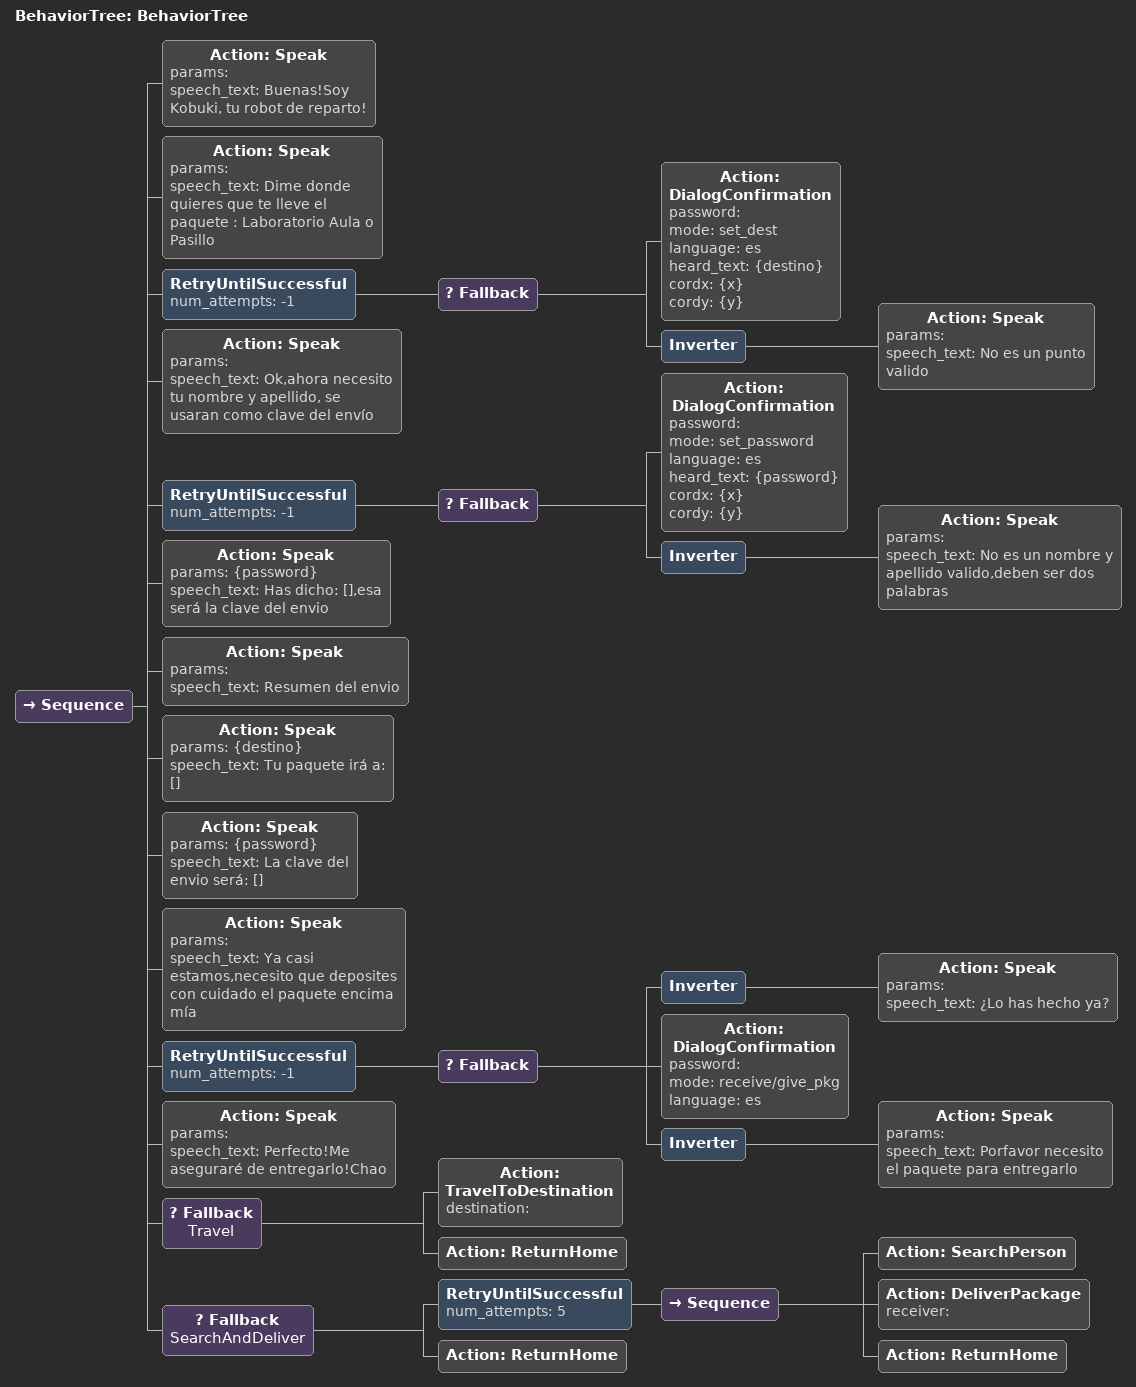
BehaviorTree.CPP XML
<?xml version="1.0"?>
<root main_tree_to_execute="BehaviorTree">
    <BehaviorTree ID="BehaviorTree">
        <Sequence>
            <Action ID="Speak" params="" speech_text="Buenas!Soy Kobuki, tu robot de reparto!"/>
            <Action ID="Speak" params="" speech_text="Dime donde quieres que te lleve el paquete : Laboratorio Aula o Pasillo"/>
            <RetryUntilSuccessful num_attempts="-1">
                <Fallback>
                    <Action ID="DialogConfirmation" password="" mode="set_dest" language="es" heard_text="{destino}" cordx="{x}" cordy="{y}"/>
                    <Inverter>
                        <Action ID="Speak" params="" speech_text="No es un punto valido"/>
                    </Inverter>
                </Fallback>
            </RetryUntilSuccessful>
            <Action ID="Speak" params="" speech_text="Ok,ahora necesito tu nombre y apellido, se usaran como clave del envío"/>
            <RetryUntilSuccessful num_attempts="-1">
                <Fallback>
                    <Action ID="DialogConfirmation" password="" mode="set_password" language="es" heard_text="{password}"  cordx="{x}" cordy="{y}"/>
                    <Inverter>
                        <Action ID="Speak" params="" speech_text="No es un nombre y apellido valido,deben ser dos palabras"/>
                    </Inverter>
                </Fallback>
            </RetryUntilSuccessful>
            <Action ID="Speak" params="{password}" speech_text="Has dicho: [],esa será la clave del envio"/>
            <Action ID="Speak" params="" speech_text="Resumen del envio"/>
            <Action ID="Speak" params="{destino}" speech_text="Tu paquete irá a: []"/>
            <Action ID="Speak" params="{password}" speech_text="La clave del envio será: []"/>
            <Action ID="Speak" params="" speech_text="Ya casi estamos,necesito que deposites con cuidado el paquete encima mía"/>
            <RetryUntilSuccessful num_attempts="-1">
                <Fallback>
                    <Inverter>
                        <Action ID="Speak" params="" speech_text="¿Lo has hecho ya?"/>
                    </Inverter>
                    <Action ID="DialogConfirmation" password="" mode="receive/give_pkg" language="es"/>
                    <Inverter>
                        <Action ID="Speak" params="" speech_text="Porfavor necesito el paquete para entregarlo"/>
                    </Inverter>
                </Fallback>
            </RetryUntilSuccessful>
            <Action ID="Speak" params="" speech_text="Perfecto!Me aseguraré de entregarlo!Chao"/>
            <Fallback name="Travel">
                <Action ID="TravelToDestination" destination=""/>
                <Action ID="ReturnHome"/>
            </Fallback>
            <Fallback name="SearchAndDeliver">
                <RetryUntilSuccessful num_attempts="5">
                    <Sequence>
                        <Action ID="SearchPerson"/>
                        <Action ID="DeliverPackage" receiver=""/>
                        <Action ID="ReturnHome"/>
                    </Sequence>
                </RetryUntilSuccessful>
                <Action ID="ReturnHome"/>
            </Fallback>
        </Sequence>
    </BehaviorTree>
</root>
